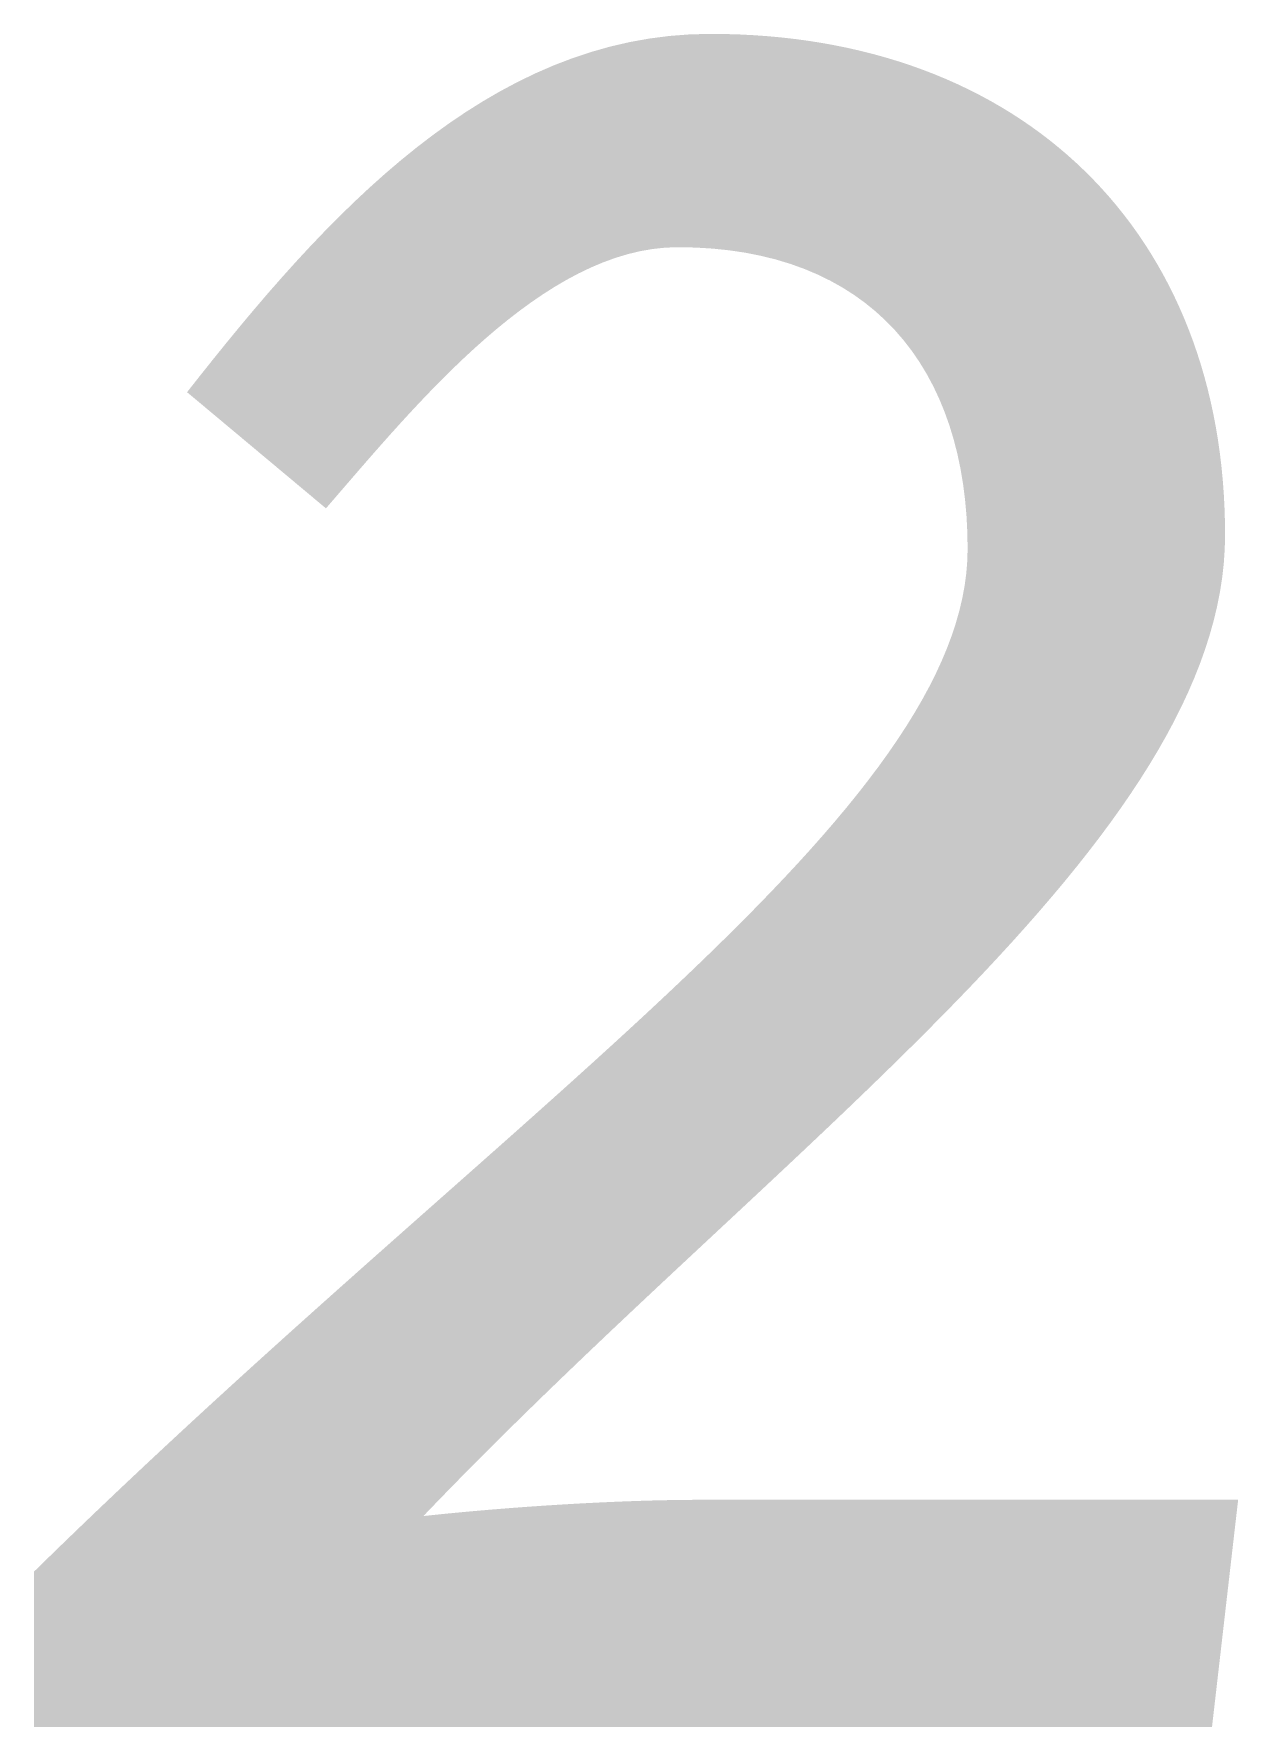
# Model space of a CAD drawing. Header units: inches. Extents: x -4181 to 116552, y 25636 to 44656.
# Drawn here: x 116549.989 to 116551.619, y 31417.683 to 31419.975 of the extents above; entities that cross this region are included whole.
import ezdxf

# ---------------------------------------------------------------- set-up
doc = ezdxf.new("R2010")
doc.units = ezdxf.units.IN
doc.header["$LTSCALE"] = 50
doc.header["$MEASUREMENT"] = 0
doc.layers.add('DWG', color=7, linetype='Continuous')

msp = doc.modelspace()

# ---------------------------------------------------------------- hatches: boundary and pattern name
at = {"layer": 'DWG'}
h = msp.add_hatch(color=8, dxfattribs=at)
h.dxf.hatch_style = 2
edge = h.paths.add_edge_path()
edge.add_spline(control_points=[(116550.1963, 31419.4898), (116550.1963, 31419.4898), (116550.3843, 31419.3326), (116550.3843, 31419.3326), (116550.5068, 31419.4739), (116550.6785, 31419.686), (116550.8606, 31419.686), (116551.1211, 31419.686), (116551.2529, 31419.5227), (116551.2529, 31419.2778), (116551.2529, 31418.9264), (116550.6324, 31418.5246), (116549.9889, 31417.8935), (116549.9889, 31417.8935), (116549.9889, 31417.6833), (116549.9889, 31417.6833), (116549.9889, 31417.6833), (116551.5837, 31417.6833), (116551.5837, 31417.6833), (116551.5837, 31417.6833), (116551.6191, 31417.9909), (116551.6191, 31417.9909), (116551.6191, 31417.9909), (116550.8929, 31417.9909), (116550.8929, 31417.9909), (116550.7798, 31417.9909), (116550.6324, 31417.9815), (116550.5162, 31417.9689), (116550.9965, 31418.4711), (116551.6014, 31418.8855), (116551.6014, 31419.2966), (116551.6014, 31419.7048), (116551.3283, 31419.9747), (116550.9046, 31419.9747), (116550.6033, 31419.9747), (116550.3815, 31419.726), (116550.1963, 31419.4898)], knot_values=[0, 0, 0, 0, 1, 1, 1, 2, 2, 2, 3, 3, 3, 4, 4, 4, 5, 5, 5, 6, 6, 6, 7, 7, 7, 8, 8, 8, 9, 9, 9, 10, 10, 10, 11, 11, 11, 12, 12, 12, 12], degree=3, periodic=0)

doc.saveas('drawing.dxf')
